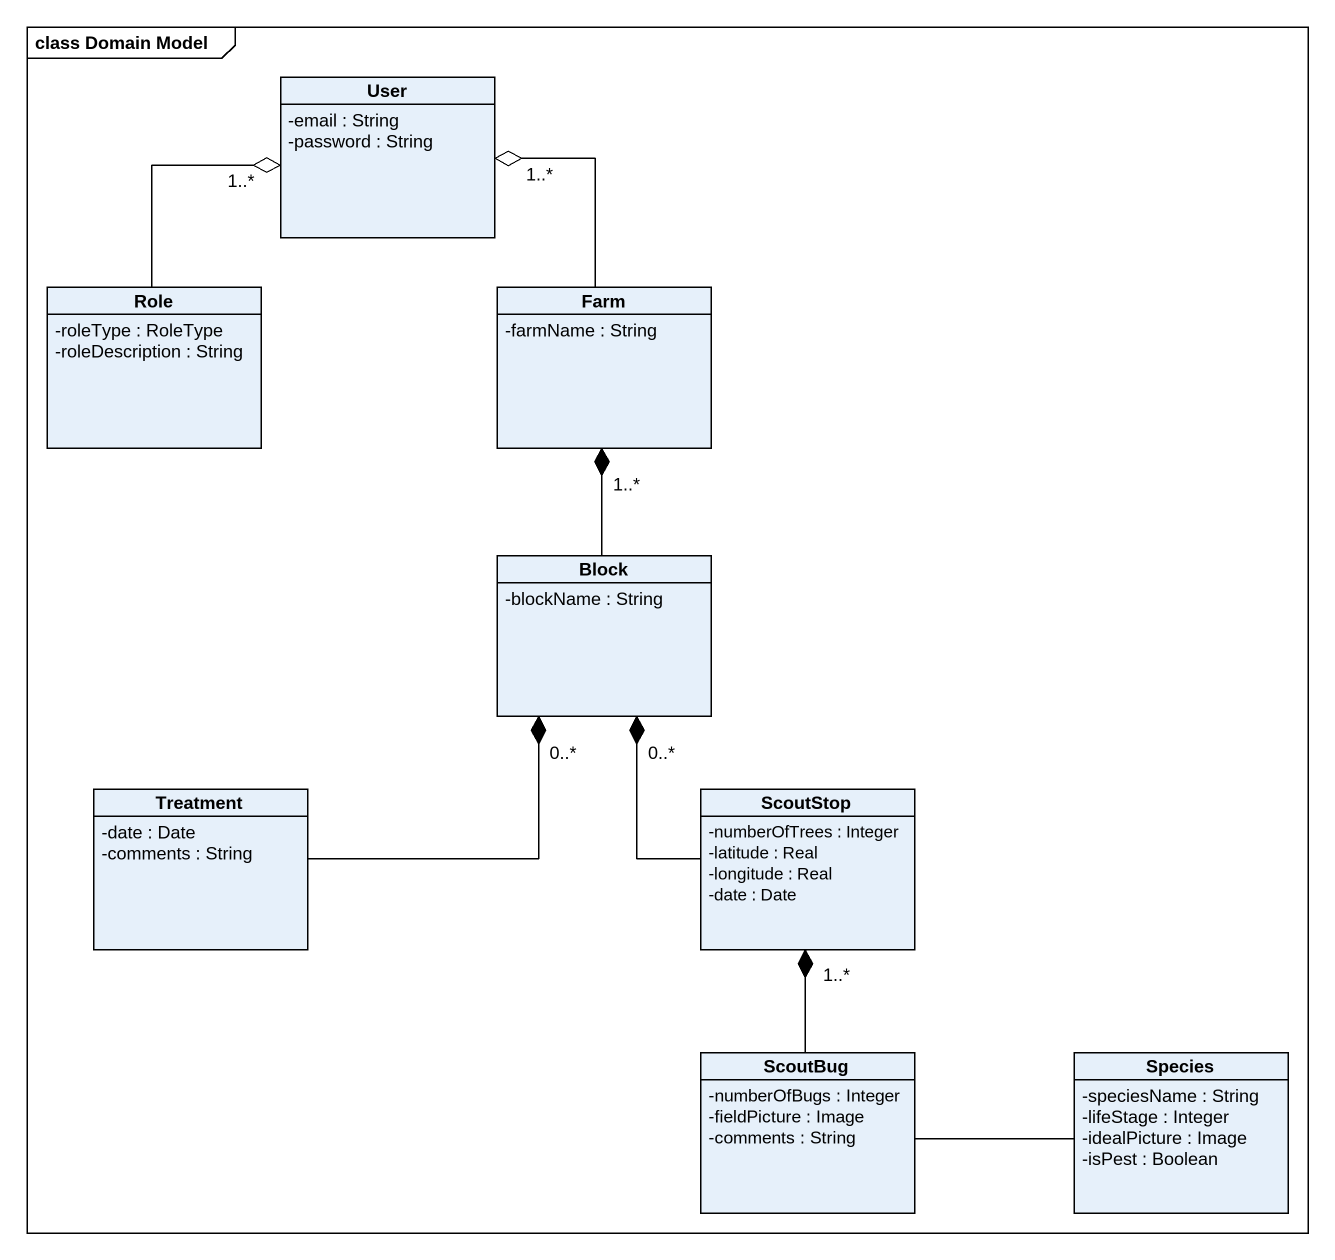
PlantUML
@startuml
mainframe class Domain Model
hide circle
hide empty members
skinparam classAttributeIconSize 0
class User {
  -email : String
  -password : String
}
class Role {
  -roleType : RoleType
  -roleDescription : String
}
class Farm {
  -farmName : String
}
class Block {
  -blockName : String
}
class Treatment {
  -date : Date
  -comments : String
}
class ScoutStop {
  -numberOfTrees : Integer
  -latitude : Real
  -longitude : Real
  -date : Date
}
class ScoutBug {
  -numberOfBugs : Integer
  -fieldPicture : Image
  -comments : String
}
class Species {
  -speciesName : String
  -lifeStage : Integer
  -idealPicture : Image
  -isPest : Boolean
}
User o-- "1..*" Role
User "1..*" o-- Farm
Farm *-- "1..*" Block
Block "0..*" *-left- Treatment
Block "0..*" *-- ScoutStop
ScoutStop *-- "1..*" ScoutBug
ScoutBug -right- Species
@enduml
